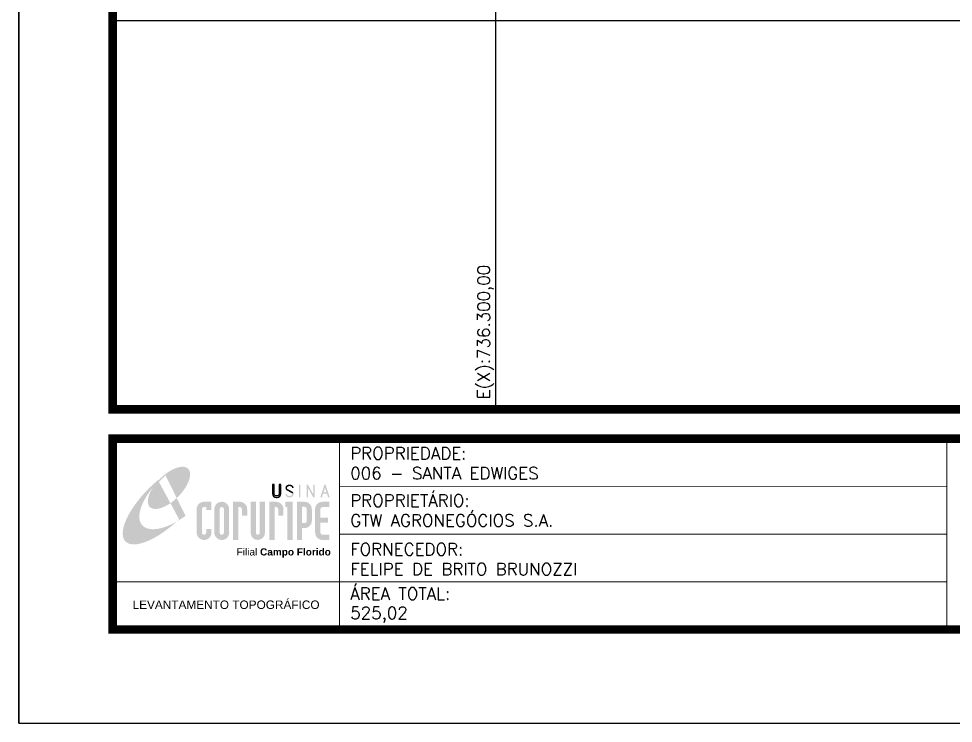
# Model space of a CAD drawing. Header units: millimetres. Extents: x 734776 to 741076, y 7807154 to 7816064.
# Drawn here: x 734776 to 737761, y 7807154 to 7809406 of the extents above; entities that cross this region are included whole.
import ezdxf
from ezdxf.enums import TextEntityAlignment as Align

# ---------------------------------------------------------------- set-up
doc = ezdxf.new("R2010")
doc.units = ezdxf.units.MM
doc.linetypes.add('LIN0', pattern=[0])
doc.layers.add('MALHA', color=8, linetype='Continuous')
doc.layers.add('MARGEM', color=5, linetype='Continuous')
doc.styles.add('ARIAL', font='arial.ttf')
doc.styles.add('SIMPLEX', font='simplex', dxfattribs={"height": 0.2})
doc.styles.get("Standard").update_dxf_attribs({"font": 'arial.ttf'})

# ---------------------------------------------------------------- blocks, each defined once
blk = doc.blocks.new('A$C78F83FB3')
at = {"layer": 'MARGEM'}
h = blk.add_hatch(color=20, dxfattribs=at)
edge = h.paths.add_edge_path()
edge.add_ellipse((19.49, 23.77), major_axis=(-6.68, -6.67), ratio=0.469426, start_angle=292.7328, end_angle=601.2579)
edge.add_ellipse((22.83, 22.05), major_axis=(12.64, 11.29), ratio=0.457614, start_angle=79.9069, end_angle=107.9139)
edge = h.paths.add_edge_path()
edge.add_ellipse((18.28, 18.7), major_axis=(13.95, 13.59), ratio=0.386848, start_angle=63.9612, end_angle=264.5993)
edge.add_ellipse((22.83, 22.05), major_axis=(12.64, 11.29), ratio=0.457614, start_angle=107.9139, end_angle=245.1182, ccw=False)
edge.add_ellipse((19.49, 23.77), major_axis=(-6.68, -6.67), ratio=0.469426, start_angle=241.2579, end_angle=292.7328, ccw=False)
for color, points in [(20, [(15.46, 26.12), (14.17, 24.81), (14.06, 24.24), (14.39, 23.97), (14.67, 24.54), (19.47, 29.32), (18.48, 28.66), (17.31, 27.78)]), (7, [(58.42, 24.9), (57.9, 24.9), (57.9, 21.73, -0.414214), (57.15, 20.98), (56.84, 20.98, -0.414214), (56.09, 21.73), (56.09, 24.9), (55.57, 24.9), (55.57, 21.73, 0.414214), (56.84, 20.46), (57.15, 20.46, 0.414214), (58.42, 21.73)]), (7, [(61.7, 24.9), (61.23, 24.9, 0.396318), (60.04, 23.78), (60.04, 23.72, 0.151912), (60.39, 22.97), (60.46, 22.92), (62.18, 22), (62.85, 21.83, 0.12407), (62.51, 22.42), (60.75, 23.36, -0.13192), (60.56, 23.77, -0.385578), (61.23, 24.37), (61.7, 24.37, -0.414214), (62.37, 23.7), (62.89, 23.7, 0.414214)]), (7, [(62.37, 23.7), (62.89, 23.7, 0.414214), (61.7, 24.9), (61.23, 24.9, 0.396318), (60.04, 23.78), (60.04, 23.72, 0.151912), (60.39, 22.97), (60.46, 22.92), (62.18, 22), (62.18, 22, -0.131921), (62.37, 21.59, -0.385578), (61.7, 20.98), (61.23, 20.98, -0.414214), (60.56, 21.65), (60.04, 21.65, 0.414214), (61.23, 20.46), (61.7, 20.46, 0.402546), (62.89, 21.61, 0.165292), (62.51, 22.42), (60.75, 23.36, -0.13192), (60.56, 23.77, -0.385578), (61.23, 24.37), (61.7, 24.37, -0.414214)]), (7, [(30.97, 12.46), (29.13, 12.46), (29.13, 8.21, 1), (34.29, 8.21), (34.29, 9.41), (32.45, 9.41), (32.45, 8.21, -1), (30.97, 8.21)])]:
    blk.add_hatch(color=color, dxfattribs=at).paths.add_polyline_path(points)
h = blk.add_hatch(color=7, dxfattribs=at)
h.paths.add_polyline_path([(65.24, 24.9), (64.72, 24.9), (64.72, 20.46), (65.24, 20.46)])
h.paths.add_polyline_path([(67.38, 20.46), (67.9, 20.46), (67.9, 23.74), (69.74, 20.46), (70.23, 20.46), (70.23, 24.9), (69.71, 24.9), (69.71, 21.58), (67.85, 24.9), (67.38, 24.9)])
h.paths.add_polyline_path([(72.17, 20.46), (72.72, 20.46), (73.14, 21.73), (74.49, 21.73), (74.9, 20.46), (75.45, 20.46), (74, 24.9), (73.62, 24.9)])
h.paths.add_polyline_path([(73.81, 23.8), (74.32, 22.25), (73.31, 22.25)], flags=16)
h = blk.add_hatch(color=7, dxfattribs=at)
h.paths.add_polyline_path([(31.71, 18.93, 0.414214), (29.13, 16.35), (29.13, 12.46), (30.97, 12.46), (30.97, 16.35, -0.414214), (31.71, 17.09), (32.45, 17.09), (32.45, 16.02), (34.29, 16.02), (34.29, 18.93)])
h.paths.add_polyline_path([(44.15, 17.09, -0.414214), (44.89, 16.35), (44.89, 14.1), (46.72, 14.1), (46.72, 16.17, 0.433937), (44.15, 18.93), (41.77, 18.93), (41.77, 12.46), (43.61, 12.46), (43.61, 17.09)])
h.paths.add_polyline_path([(43.61, 12.46), (41.77, 12.46), (41.77, 5.62), (43.61, 5.62)])
h.paths.add_polyline_path([(47.92, 12.46), (49.75, 12.46), (49.75, 18.93), (47.92, 18.93)])
h.paths.add_polyline_path([(52.91, 18.93), (51.08, 18.93), (51.08, 12.46), (52.91, 12.46)])
h.paths.add_polyline_path([(51.08, 8.12, -1), (49.75, 8.12), (49.75, 12.46), (47.92, 12.46), (47.92, 8.12, 1), (52.91, 8.12), (52.91, 12.46), (51.08, 12.46)])
h.paths.add_polyline_path([(54.41, 12.46), (56.25, 12.46), (56.25, 17.09), (56.79, 17.09, -0.414214), (57.53, 16.35), (57.53, 14.1), (59.36, 14.1), (59.36, 16.17, 0.433937), (56.79, 18.93), (54.41, 18.93)])
h.paths.add_polyline_path([(56.25, 12.46), (54.41, 12.46), (54.41, 5.62), (56.25, 5.62)])
h.paths.add_polyline_path([(60.73, 12.46), (62.58, 12.46), (62.58, 18.93), (60.02, 18.93), (60.02, 17.08), (60.73, 17.08)])
h.paths.add_polyline_path([(62.58, 12.46), (60.73, 12.46), (60.73, 5.62), (62.58, 5.62)])
h.paths.add_polyline_path([(64.06, 12.46), (65.82, 12.46), (65.82, 17.17), (66.66, 17.17, -0.450417), (67.48, 16.25), (67.48, 12.46), (69.24, 12.46, 0.002307), (69.24, 12.48, 0.005282), (69.23, 12.54, -0.000938), (69.23, 12.53), (69.23, 16.17, 0.433937), (66.66, 18.93), (64.06, 18.93)])
h.paths.add_polyline_path([(64.06, 5.62), (65.82, 5.62), (65.82, 9.77), (66.66, 9.77, 0.426056), (69.24, 12.46), (67.48, 12.46), (67.48, 12.45, -0.450417), (66.66, 11.53), (65.82, 11.53), (65.82, 12.46), (64.06, 12.46)])
h.paths.add_polyline_path([(70.37, 12.46), (74.87, 12.46), (74.87, 13.44), (72.21, 13.44), (72.21, 16.35, -0.414214), (72.95, 17.09), (75.38, 17.09), (75.38, 18.93), (72.95, 18.93, 0.414214), (70.37, 16.35)])
h.paths.add_polyline_path([(72.21, 11.62), (74.87, 11.62), (74.87, 12.46), (70.37, 12.46), (70.37, 8.21, 0.414214), (72.95, 5.62), (75.38, 5.62), (75.38, 7.47), (72.95, 7.47, -0.414214), (72.21, 8.21)])
h = blk.add_hatch(color=7, dxfattribs=at)
h.paths.add_polyline_path([(35.29, 16.35), (35.29, 8.21, 1), (40.46, 8.21, 0.016978), (40.45, 8.38), (40.45, 16.17, 0.433937), (37.88, 18.93), (37.87, 18.93, 0.41391)])
h.paths.add_polyline_path([(38.62, 16.35), (38.62, 8.21, -1), (37.13, 8.21), (37.13, 16.35, -1)], flags=16)
at = {"layer": 'MARGEM', "color": 7}
blk.add_lwpolyline([(58.42, 24.9), (57.9, 24.9), (57.9, 21.73, -0.414214), (57.15, 20.98), (56.84, 20.98, -0.414214), (56.09, 21.73), (56.09, 24.9), (55.57, 24.9), (55.57, 21.73, 0.414214), (56.84, 20.46), (57.15, 20.46, 0.414214), (58.42, 21.73), (58.42, 24.9)], format="xyb", close=True, dxfattribs=at)
at = {"layer": 'MARGEM', "color": 252, "insert": (43.05, 2.72), "char_height": 2.5, "attachment_point": 1, "style": 'ARIAL'}
blk.add_mtext_dynamic_manual_height_columns('Filial {\\fArial|b1|i0|c0|p34;Campo Florido}', width=33.0271, gutter_width=2.46, heights=[2.95], dxfattribs=at)

msp = doc.modelspace()

# ---------------------------------------------------------------- linework, layer by layer
at = {"layer": 'MALHA'}
for points in [[(736300, 7808157.4), (736300, 7811284.3)], [(735075.6, 7809400), (740775.6, 7809400)]]:
    msp.add_lwpolyline(points, dxfattribs=at)
at = {"layer": 'MARGEM', "color": 174, "linetype": 'LIN0'}
msp.add_line((734775.6, 7807154.2), (734775.6, 7816064.2), dxfattribs=at)
at = {"layer": 'MARGEM', "color": 174, "linetype": 'LIN0', "flags": 128}
msp.add_lwpolyline([(741075.6, 7807154.2), (741075.6, 7816064.2), (734775.6, 7816064.2), (734775.6, 7807154.2)], close=True, dxfattribs=at)
at = {"layer": 'MARGEM', "color": 174, "linetype": 'LIN0', "const_width": 27.3, "flags": 128}
for points in [[(740775.6, 7808157.4), (740775.6, 7815764.2), (735075.6, 7815764.2), (735075.6, 7808157.4)], [(735075.6, 7808064.1), (740775.6, 7808064.1), (740775.6, 7807454.2), (735075.6, 7807454.2)]]:
    msp.add_lwpolyline(points, close=True, dxfattribs=at)
at = {"layer": 'MARGEM', "color": 174, "linetype": 'LIN0', "flags": 128}
for points, const_width in [([(735800.3, 7808064.1), (735800.3, 7807454.2)], 3.03), ([(735800.3, 7808064.1), (735800.3, 7807459.7)], 3), ([(737739.9, 7808064.1), (737739.9, 7807461.7)], 3.03), ([(735800.3, 7807911.6), (737739.9, 7807911.6)], 3.03), ([(735800.3, 7807759.2), (737739.9, 7807759.2)], 3.03), ([(735075.6, 7807606.7), (737739.9, 7807606.7)], 3.03)]:
    msp.add_lwpolyline(points, dxfattribs=dict(at, const_width=const_width))

# ---------------------------------------------------------------- block references
at = {"layer": 'MARGEM', "linetype": 'ByBlock', "xscale": 9.174016289081422, "yscale": 9.174016289081422, "zscale": 9.174016289081422}
msp.add_blockref('A$C78F83FB3', (735076.7, 7807688.6), dxfattribs=at)

# ---------------------------------------------------------------- texts
at = {"layer": 'MALHA', "style": 'SIMPLEX'}
msp.add_text('E(X):736.300,00', height=39, rotation=90, dxfattribs=at).set_placement((736292.1, 7808190.1), align=Align.BOTTOM_LEFT)
at = {"layer": 'MARGEM', "color": 7, "linetype": 'Continuous', "lineweight": 9, "style": 'SIMPLEX'}
for s, p in [('PROPRIEDADE:', (735834.5, 7808036.7)), ('PROPRIETÁRIO:', (735834.5, 7807885.6)), ('FORNECEDOR:', (735834.5, 7807730.1)), ('ÁREA TOTAL:', (735834.5, 7807588))]:
    msp.add_text(s, height=39, dxfattribs=at).set_placement(p, align=Align.TOP_LEFT)
at = {"layer": 'MARGEM', "color": 7, "linetype": 'Continuous', "style": 'SIMPLEX'}
for s, p in [('006 - SANTA EDWIGES', (735834.5, 7807973.1)), ('GTW AGRONEGÓCIOS S.A.', (735834.5, 7807822)), ('FELIPE DE BRITO BRUNOZZI', (735834.5, 7807666.5)), ('525,02', (735834.5, 7807526.5))]:
    msp.add_text(s, height=39, dxfattribs=at).set_placement(p, align=Align.TOP_LEFT)
at = {"layer": 'MARGEM', "color": 7, "linetype": 'ByBlock'}
msp.add_text('LEVANTAMENTO TOPOGRÁFICO', height=27, dxfattribs=at).set_placement((735437.9, 7807533.2), align=Align.MIDDLE_CENTER)

doc.saveas('drawing.dxf')
